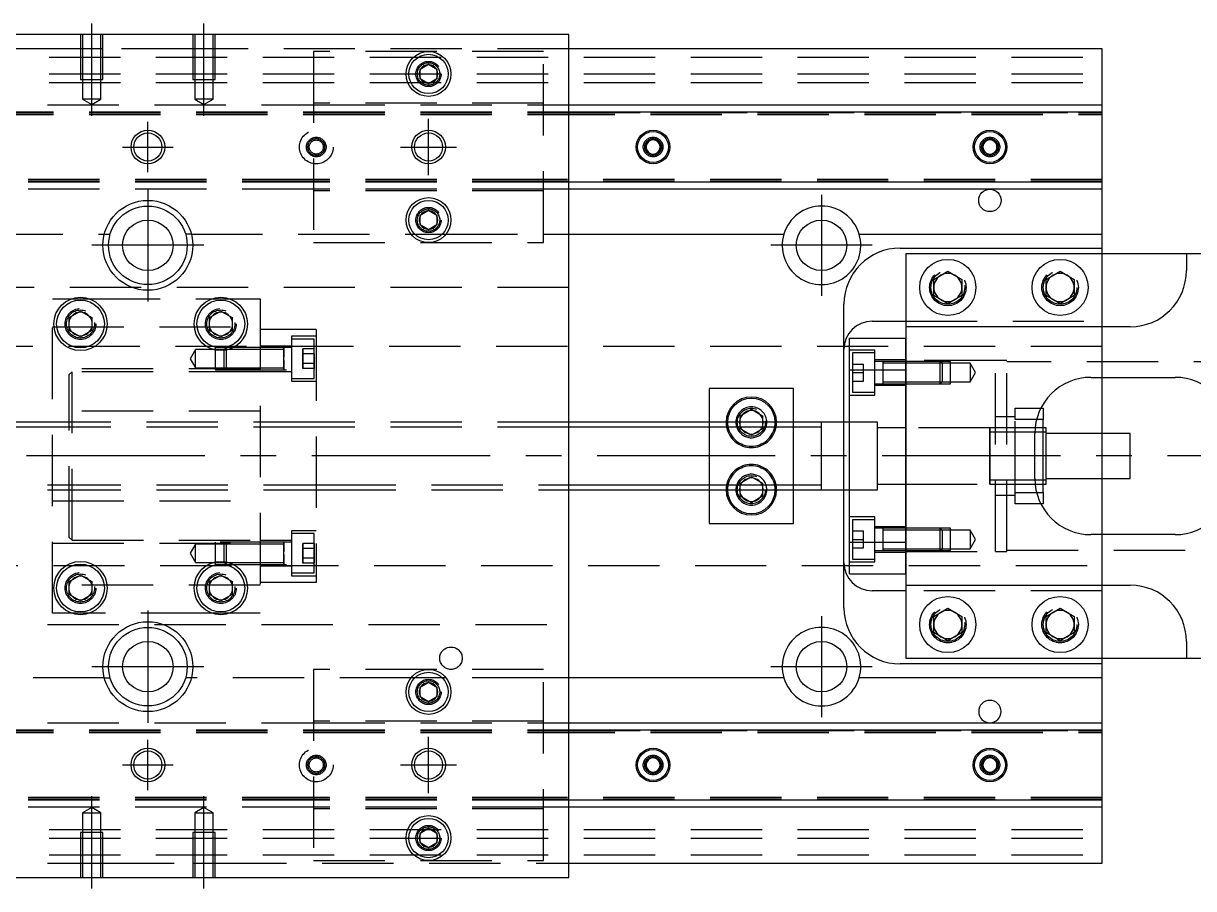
# Model space of a CAD drawing. Extents: x -10 to 549, y -277 to 77.
# Drawn here: x 147.8 to 356.3, y -77 to 77 of the extents above; entities that cross this region are included whole.
import ezdxf

# ---------------------------------------------------------------- set-up
doc = ezdxf.new("R2010")
doc.units = 0
doc.linetypes.add('CENTER', pattern=[50.8, 31.75, -6.35, 6.35, -6.35])
doc.linetypes.add('DASHED', pattern=[19.05, 12.7, -6.35])
doc.layers.get('0').update_dxf_attribs({"linetype": 'CONTINUOUS'})
doc.layers.add('CENTER', color=1, linetype='CENTER')

msp = doc.modelspace()

# ---------------------------------------------------------------- linework, layer by layer
at = {"color": 7, "linetype": 'CONTINUOUS'}
for p, q in [((245, 75), (95, 75)), ((245, -75), (245, 75)), ((340, 72.5), (245, 72.5)), ((340, 62.5), (340, 72.5)), ((218.5, 68.866026), (220, 69.73205)), ((218.5, 67.133974), (218.5, 68.866026)), ((220, 69.73205), (221.5, 68.866026)), ((221.5, 68.866026), (221.5, 67.133974)), ((220, 66.26795), (218.5, 67.133974)), ((221.5, 67.133974), (220, 66.26795)), ((245, 62.5), (340, 62.5)), ((245, 61.247728), (340, 61.247728)), ((340, 61.247728), (340, 62.5)), ((340, 48.752272), (340, 61.247728)), ((258.75, 55.721688), (260, 56.443376)), ((260, 56.443376), (261.25, 55.721688)), ((318.75, 55.721688), (320, 56.443376)), ((320, 56.443376), (321.25, 55.721688)), ((258.75, 54.278312), (258.75, 55.721688)), ((260, 53.556624), (258.75, 54.278312)), ((261.25, 54.278312), (260, 53.556624)), ((261.25, 55.721688), (261.25, 54.278312)), ((318.75, 54.278312), (318.75, 55.721688)), ((320, 53.556624), (318.75, 54.278312)), ((321.25, 54.278312), (320, 53.556624)), ((321.25, 55.721688), (321.25, 54.278312)), ((340, 48.752272), (245, 48.752272)), ((340, 47.5), (340, 48.752272)), ((340, 47.5), (245, 47.5)), ((340, 39.5), (340, 47.5)), ((218.5, 42.866026), (220, 43.73205)), ((218.5, 41.133974), (218.5, 42.866026)), ((220, 43.73205), (221.5, 42.866026)), ((221.5, 42.866026), (221.5, 41.133974)), ((220, 40.26795), (218.5, 41.133974)), ((221.5, 41.133974), (220, 40.26795)), ((162.254033, 39.5), (163.291796, 39.5)), ((177.745967, 39.5), (176.708204, 39.5)), ((245, 39.5), (283.291796, 39.5)), ((296.708204, 39.5), (340, 39.5)), ((340, 37), (340, 39.5)), ((304, 37), (340, 37)), ((305, 36), (305, 23)), ((355, 36), (305, 36)), ((340, 36), (340, 37)), ((355, 36), (355, 33)), ((369, 36), (355, 36)), ((310, 31.443376), (312.5, 32.886752)), ((310, 28.556624), (310, 31.443376)), ((312.5, 32.886752), (315, 31.443376)), ((315, 31.443376), (315, 28.556624)), ((330, 31.443376), (332.5, 32.886752)), ((330, 28.556624), (330, 31.443376)), ((332.5, 32.886752), (335, 31.443376)), ((335, 31.443376), (335, 28.556624)), ((312.5, 27.113248), (310, 28.556624)), ((315, 28.556624), (312.5, 27.113248)), ((332.5, 27.113248), (330, 28.556624)), ((335, 28.556624), (332.5, 27.113248)), ((156, 24.6547), (158, 25.809402)), ((158, 25.809402), (160, 24.6547)), ((181, 24.6547), (183, 25.809402)), ((183, 25.809402), (185, 24.6547)), ((294, 6), (294, 27)), ((156, 22.3453), (156, 24.6547)), ((160, 24.6547), (160, 22.3453)), ((181, 22.3453), (181, 24.6547)), ((185, 24.6547), (185, 22.3453)), ((299, 24), (305, 24)), ((305, 23), (305, 15.32971)), ((345, 23), (305, 23)), ((158, 21.190598), (156, 22.3453)), ((160, 22.3453), (158, 21.190598)), ((183, 21.190598), (181, 22.3453)), ((185, 22.3453), (183, 21.190598)), ((295, 21), (305, 21)), ((295, 15.32971), (295, 21)), ((295, 15.32971), (305, 15.32971)), ((295, -15.32971), (295, 15.32971)), ((305, -15.32971), (305, 15.32971)), ((305, 15.32971), (305, -15.32971)), ((338, 14), (353, 14)), ((340, 4), (340, 14)), ((285, 12), (270, 12)), ((270, 12), (270, 6)), ((285, 6), (285, 12)), ((329.069714, 8.5), (329.5, 8.5)), ((329.5, 8.5), (329.5, 6.5)), ((275.5, 7.1547), (277.5, 8.309402)), ((275.5, 6), (275.5, 7.1547)), ((277.5, 8.309402), (279.5, 7.1547)), ((279.5, 7.1547), (279.5, 6)), ((329.5, 6.5), (328.317542, 6.5)), ((329.5, -6.5), (329.5, 6.5)), ((290, 6), (245, 6)), ((290, 6), (289.995, 6)), ((290, -6.000006), (290, 6.000006)), ((295, 6), (290, 6)), ((290.005, 6), (290, 6)), ((320, -5.000006), (320, 5.000006)), ((329.5, 4.25), (328.003126, 4.25)), ((330, 5), (329.5, 5)), ((330, 4.25), (329.5, 4.25)), ((330, 0), (330, 5)), ((328, -4), (328, 4)), ((345, 4), (330, 4)), ((345, 0), (345, 4)), ((330, -5), (330, 0)), ((345, -4), (345, 0)), ((330, -4), (345, -4)), ((340, -14), (340, -4)), ((245, -6), (290, -6)), ((270, -6), (270, -12)), ((275.5, -7.1547), (275.5, -6)), ((279.5, -6), (279.5, -7.1547)), ((285, -12), (285, -6)), ((289.995, -6), (290, -6)), ((290, -6), (295, -6)), ((290, -6), (290.005, -6)), ((294, -27), (294, -6)), ((328.003126, -4.25), (329.5, -4.25)), ((329.5, -4.25), (330, -4.25)), ((329.5, -5), (330, -5)), ((277.5, -8.309402), (275.5, -7.1547)), ((279.5, -7.1547), (277.5, -8.309402)), ((328.317542, -6.5), (329.5, -6.5)), ((329.5, -6.5), (329.5, -8.5)), ((329.5, -8.5), (329.069714, -8.5)), ((270, -12), (285, -12)), ((353, -14), (338, -14)), ((295, -15.32971), (305, -15.32971)), ((295, -21), (295, -15.32971)), ((305, -15.32971), (305, -23)), ((156, -22.3453), (158, -21.190598)), ((156, -24.6547), (156, -22.3453)), ((158, -21.190598), (160, -22.3453)), ((160, -22.3453), (160, -24.6547)), ((181, -22.3453), (183, -21.190598)), ((181, -24.6547), (181, -22.3453)), ((183, -21.190598), (185, -22.3453)), ((185, -22.3453), (185, -24.6547)), ((295, -21), (305, -21)), ((158, -25.809402), (156, -24.6547)), ((160, -24.6547), (158, -25.809402)), ((183, -25.809402), (181, -24.6547)), ((185, -24.6547), (183, -25.809402)), ((305, -24), (299, -24)), ((305, -23), (345, -23)), ((305, -23), (305, -36)), ((310, -28.556624), (312.5, -27.113248)), ((310, -31.443376), (310, -28.556624)), ((312.5, -27.113248), (315, -28.556624)), ((315, -28.556624), (315, -31.443376)), ((330, -28.556624), (332.5, -27.113248)), ((330, -31.443376), (330, -28.556624)), ((332.5, -27.113248), (335, -28.556624)), ((335, -28.556624), (335, -31.443376)), ((312.5, -32.886752), (310, -31.443376)), ((315, -31.443376), (312.5, -32.886752)), ((332.5, -32.886752), (330, -31.443376)), ((335, -31.443376), (332.5, -32.886752)), ((355, -33), (355, -36)), ((340, -37), (304, -37)), ((305, -36), (355, -36)), ((340, -37), (340, -36)), ((340, -39.5), (340, -37)), ((355, -36), (369, -36)), ((162.254033, -39.5), (163.291796, -39.5)), ((177.745967, -39.5), (176.708204, -39.5)), ((283.291796, -39.5), (245, -39.5)), ((340, -39.5), (296.708204, -39.5)), ((340, -47.5), (340, -39.5)), ((218.5, -41.133974), (220, -40.26795)), ((218.5, -42.866026), (218.5, -41.133974)), ((220, -40.26795), (221.5, -41.133974)), ((221.5, -41.133974), (221.5, -42.866026)), ((220, -43.73205), (218.5, -42.866026)), ((221.5, -42.866026), (220, -43.73205)), ((245, -47.5), (340, -47.5)), ((340, -48.752272), (340, -47.5)), ((245, -48.752272), (340, -48.752272)), ((340, -61.247728), (340, -48.752272)), ((258.75, -54.278312), (260, -53.556624)), ((260, -53.556624), (261.25, -54.278312)), ((318.75, -54.278312), (320, -53.556624)), ((320, -53.556624), (321.25, -54.278312)), ((258.75, -55.721688), (258.75, -54.278312)), ((260, -56.443376), (258.75, -55.721688)), ((261.25, -55.721688), (260, -56.443376)), ((261.25, -54.278312), (261.25, -55.721688)), ((318.75, -55.721688), (318.75, -54.278312)), ((320, -56.443376), (318.75, -55.721688)), ((321.25, -55.721688), (320, -56.443376)), ((321.25, -54.278312), (321.25, -55.721688)), ((340, -61.247728), (245, -61.247728)), ((340, -62.5), (245, -62.5)), ((340, -62.5), (340, -61.247728)), ((340, -72.5), (340, -62.5)), ((218.5, -67.133974), (220, -66.26795)), ((220, -66.26795), (221.5, -67.133974)), ((218.5, -68.866026), (218.5, -67.133974)), ((221.5, -67.133974), (221.5, -68.866026)), ((220, -69.73205), (218.5, -68.866026)), ((221.5, -68.866026), (220, -69.73205)), ((245, -72.5), (340, -72.5)), ((95, -75), (245, -75))]:
    msp.add_line(p, q, dxfattribs=at)
at = {"color": 3, "linetype": 'DASHED'}
for p, q in [((158.000006, 75), (158.000006, 67)), ((158.35, 75), (158.35, 67)), ((161.65, 67), (161.65, 75)), ((161.999994, 67), (161.999994, 75)), ((178.000006, 75), (178.000006, 67)), ((178.35, 75), (178.35, 67)), ((181.65, 67), (181.65, 75)), ((181.999994, 67), (181.999994, 75)), ((0, 71), (340, 71)), ((158.000006, 72.5), (95, 72.5)), ((161.999994, 72.5), (158.000006, 72.5)), ((178.000006, 72.5), (161.999994, 72.5)), ((181.999994, 72.5), (178.000006, 72.5)), ((245, 72.5), (181.999994, 72.5)), ((199.5, 72), (199.5, 38)), ((240.5, 72), (199.5, 72)), ((240.5, 38), (240.5, 72)), ((0, 68), (340, 68)), ((158.000006, 67), (161.999994, 67)), ((158.35, 67), (158.35, 63.5)), ((161.65, 63.5), (161.65, 67)), ((178.000006, 67), (181.999994, 67)), ((178.35, 67), (178.35, 63.5)), ((181.65, 63.5), (181.65, 67)), ((221.973226, 68.326156), (222, 68)), ((0, 66.5), (340, 66.5)), ((161.65, 63.5), (158.35, 63.5)), ((158.35, 63.5), (160, 62.547372)), ((160, 62.547372), (161.65, 63.5)), ((181.65, 63.5), (178.35, 63.5)), ((178.35, 63.5), (180, 62.547372)), ((180, 62.547372), (181.65, 63.5)), ((240.5, 62.8), (199.5, 62.8)), ((95, 62.5), (199.5, 62.5)), ((140.5, 61.247728), (199.5, 61.247728)), ((140.5, 61.1147), (199.5, 61.1147)), ((140.5, 61.1), (199.5, 61.1)), ((140.5, 60.8), (199.5, 60.8)), ((199.5, 62.5), (240.5, 62.5)), ((199.5, 61.247728), (240.5, 61.247728)), ((199.5, 61.1147), (240.5, 61.1147)), ((199.5, 61.1), (240.5, 61.1)), ((199.5, 60.8), (240.5, 60.8)), ((240.5, 62.5), (245, 62.5)), ((240.5, 61.247728), (245, 61.247728)), ((240.5, 61.1147), (245, 61.1147)), ((240.5, 61.1), (340, 61.1)), ((240.5, 60.8), (340, 60.8)), ((245, 61.1147), (340, 61.1147)), ((261.477374, 55.25955), (261.5, 55)), ((321.477374, 55.25955), (321.5, 55)), ((199.5, 49.2), (140.5, 49.2)), ((199.5, 48.9), (140.5, 48.9)), ((199.5, 48.8853), (140.5, 48.8853)), ((199.5, 48.752272), (140.5, 48.752272)), ((240.5, 49.2), (199.5, 49.2)), ((240.5, 48.9), (199.5, 48.9)), ((240.5, 48.8853), (199.5, 48.8853)), ((240.5, 48.752272), (199.5, 48.752272)), ((340, 49.2), (240.5, 49.2)), ((340, 48.9), (240.5, 48.9)), ((245, 48.8853), (240.5, 48.8853)), ((245, 48.752272), (240.5, 48.752272)), ((340, 48.8853), (245, 48.8853)), ((199.5, 47.5), (95, 47.5)), ((240.5, 47.5), (199.5, 47.5)), ((240.5, 47.2), (199.5, 47.2)), ((245, 47.5), (240.5, 47.5)), ((221.973226, 42.326156), (222, 42)), ((123.122498, 39.5), (162.254033, 39.5)), ((177.745967, 39.5), (216.877502, 39.5)), ((199.5, 38), (240.5, 38)), ((216.877502, 39.5), (217.55051, 39.5)), ((217.55051, 39.5), (222.44949, 39.5)), ((222.44949, 39.5), (223.122498, 39.5)), ((223.122498, 39.5), (240.5, 39.5)), ((240.5, 39.5), (245, 39.5)), ((340, 24), (340, 36)), ((245, 30), (95, 30)), ((315.477798, 30.364306), (315.5, 30)), ((329.5, 30), (329.520026, 30.346056)), ((153, 28), (156.47931, 28)), ((153, -28), (153, 28)), ((156.47931, 28), (159.52069, 28)), ((159.52069, 28), (181.47931, 28)), ((181.47931, 28), (184.52069, 28)), ((184.52069, 28), (190, 28)), ((190, 28), (190, -28)), ((153, 23), (190, 23)), ((160.483582, 23.786038), (160.5, 23.5)), ((185.483582, 23.786038), (185.5, 23.5)), ((305, 24), (340, 24)), ((340, 23), (340, 24)), ((340, 14), (340, 23)), ((200, 22.5), (190, 22.5)), ((195.6, 21.320508), (195.6, 13.320508)), ((200, 21.320508), (195.6, 21.320508)), ((200, 22.5), (200, -22.5)), ((305, 15.32971), (305, 21)), ((340, 19.5), (76.969694, 19.5)), ((178.5, 18.970508), (177.547372, 17.320508)), ((178.5, 15.670508), (178.5, 18.970508)), ((182, 18.970508), (178.5, 18.970508)), ((182, 19.320508), (182, 15.320512)), ((195.6, 19.320508), (182, 19.320508)), ((183.59998, 18.970508), (182, 18.970508)), ((183.95, 19.320508), (183.6, 18.970508)), ((183.6, 15.670508), (183.6, 18.970508)), ((190, 18.970508), (183.6, 18.970508)), ((183.95, 19.320508), (183.95, 15.320508)), ((195.6, 19.570508), (190, 19.570508)), ((194.2, 18.970508), (190.00002, 18.970508)), ((194.2, 19.317772), (194.2, 19.320512)), ((194.2, 19.317772), (194.2, 19.320512)), ((194.2, 17.558724), (194.2, 19.320512)), ((194.2, 17.546922), (194.2, 19.320512)), ((194.2, 19.320508), (194.2, 18.735832)), ((194.2, 19.316952), (194.2, 19.320508)), ((194.2, 19.320508), (194.2, 18.735832)), ((194.2, 17.558724), (194.2, 19.317772)), ((194.2, 17.546922), (194.2, 19.317772)), ((194.2, 18.735834), (194.2, 19.316952)), ((194.2, 18.602798), (194.2, 18.970508)), ((194.2, 18.602798), (194.2, 18.970508)), ((199.6, 20.820508), (195.6, 20.820508)), ((197.6, 18.186534), (197.6, 19.052558)), ((197.6, 19.052558), (197.6, 18.186534)), ((199.6, 19.052558), (197.6, 19.052558)), ((199.6, 17.320508), (199.6, 20.820508)), ((199.6, 13.820508), (199.6, 20.820508)), ((299.5, 18.849242), (295, 18.849242)), ((299.5, 10.849242), (299.5, 18.849242)), ((177.547372, 17.320508), (178.5, 15.670508)), ((194.2, 15.905184), (194.2, 18.735834)), ((194.2, 18.735832), (194.2, 17.565218)), ((194.2, 16.038218), (194.2, 18.602798)), ((194.2, 17.453552), (194.2, 18.602798)), ((194.2, 15.905446), (194.2, 17.460554)), ((194.2, 15.320502), (194.2, 17.460554)), ((194.2, 15.320502), (194.2, 17.180462)), ((194.2, 17.101092), (194.2, 15.90545)), ((199.6, 18.186534), (197.6, 18.186534)), ((197.6, 16.454482), (197.6, 18.186534)), ((197.6, 18.186534), (197.6, 16.454482)), ((199.6, 16.454482), (199.6, 18.186534)), ((199.6, 18.186534), (199.6, 16.454482)), ((199.6, 13.820508), (199.6, 17.320508)), ((295.5, 18.349242), (295.5, 11.349242)), ((299.5, 18.349242), (295.5, 18.349242)), ((305, 17.099242), (299.5, 17.099242)), ((300.9, 16.849242), (299.5, 16.849242)), ((300.9, 16.849242), (300.895, 16.849242)), ((300.9, 16.849248), (300.9, 12.849238)), ((300.9, 16.849248), (300.9, 12.849238)), ((300.9, 16.849242), (300.9, 16.63278)), ((300.905, 16.849242), (300.9, 16.849242)), ((305, 16.849242), (300.9, 16.849242)), ((321, 17), (305, 17)), ((311.15, 16.849242), (305, 16.849242)), ((311.150006, 16.849238), (305, 16.849238)), ((311.15, 12.849242), (311.15, 16.849242)), ((311.5, 16.499242), (311.15, 16.849242)), ((313, 16.849238), (311.150006, 16.849238)), ((313, 12.849248), (313, 16.849238)), ((321, -17), (321, 17)), ((323, 17), (321, 17)), ((323, -17), (323, 17)), ((369, 16.75), (323, 16.75)), ((190, 15.5), (153, 15.5)), ((156.5, 15), (156, 14.5)), ((156.5, -15), (156.5, 15)), ((190, 15), (156.5, 15)), ((178.5, 15.670508), (182, 15.670508)), ((182, 15.670508), (183.59998, 15.670508)), ((182, 15.320512), (195.6, 15.320512)), ((183.6, 15.670508), (184.430456, 15.670508)), ((183.6, 15.670508), (183.95, 15.320508)), ((184.430456, 15.670508), (190, 15.670508)), ((190, 15.070508), (195.6, 15.070508)), ((190.00002, 15.670508), (194.2, 15.670508)), ((194.2, 15.670508), (194.2, 16.038218)), ((194.2, 15.670508), (194.2, 16.038218)), ((194.2, 15.90545), (194.2, 15.320508)), ((194.2, 15.323244), (194.2, 15.905446)), ((194.2, 15.320508), (194.2, 15.905184)), ((199.6, 16.454482), (197.6, 16.454482)), ((197.6, 15.588458), (197.6, 16.454482)), ((197.6, 16.454482), (197.6, 15.588458)), ((199.6, 15.588458), (197.6, 15.588458)), ((199.6, 15.588458), (199.6, 16.454482)), ((199.6, 16.454482), (199.6, 15.588458)), ((295.5, 16.349242), (297.5, 16.349242)), ((295.5, 14.849242), (297.5, 14.849242)), ((297.5, 14.849242), (297.5, 16.349242)), ((297.5, 13.349242), (297.5, 14.849242)), ((300.9, 16.63278), (300.9, 13.065704)), ((305, 16.499242), (300.9, 16.499242)), ((311.5, 16.499242), (305, 16.499242)), ((311.5, 16.499242), (311.5, 13.199242)), ((313, 16.499242), (311.5, 16.499242)), ((316.5, 16.499242), (313, 16.499242)), ((316.5, 16.499242), (316.5, 13.199242)), ((317.452628, 14.849242), (316.5, 16.499242)), ((316.5, 13.199242), (317.452628, 14.849242)), ((156, -14.5), (156, 14.5)), ((195.6, 13.820508), (199.6, 13.820508)), ((195.6, 13.320508), (200, 13.320508)), ((295.5, 13.349242), (297.5, 13.349242)), ((299.5, 12.849242), (300.9, 12.849242)), ((299.5, 12.599242), (305, 12.599242)), ((300.895, 12.849242), (300.9, 12.849242)), ((300.9, 13.199242), (305, 13.199242)), ((300.9, 13.065704), (300.9, 12.849242)), ((300.9, 12.849242), (300.905, 12.849242)), ((300.9, 12.849242), (305, 12.849242)), ((305, 13.199242), (311.5, 13.199242)), ((305, 12.849248), (311.150006, 12.849248)), ((305, 12.849242), (311.15, 12.849242)), ((311.15, 12.849242), (311.5, 13.199242)), ((311.150006, 12.849248), (313, 12.849248)), ((311.5, 13.199242), (313, 13.199242)), ((313, 13.199242), (316.5, 13.199242)), ((295, 10.849242), (299.5, 10.849242)), ((295.5, 11.349242), (299.5, 11.349242)), ((324.5, 8.5), (329.069714, 8.5)), ((324.5, 6.5), (324.5, 8.5)), ((190, 8), (153, 8)), ((279.983582, 6.286038), (280, 6)), ((324.5, 7), (321, 7)), ((328.317542, 6.5), (324.5, 6.5)), ((324.5, -6.5), (324.5, 6.5)), ((152.5, 6), (95, 6)), ((152.5, 5.125), (95, 5.125)), ((201.5, 6), (152.5, 6)), ((201.5, 5.125), (152.5, 5.125)), ((245, 6), (201.5, 6)), ((245, 5.125), (201.5, 5.125)), ((270, 6), (270, 5.125)), ((270, 5.125), (270, -5.125)), ((275.5, 5.125), (275.5, 6)), ((275.5, 4.8453), (275.5, 5.125)), ((277.5, 3.690598), (275.5, 4.8453)), ((279.5, 4.8453), (277.5, 3.690598)), ((279.5, 6), (279.5, 5.125)), ((279.5, 5.125), (279.5, 4.8453)), ((285, 5.125), (285, 6)), ((285, -5.125), (285, 5.125)), ((294, -6), (294, 6)), ((300, 6), (295, 6)), ((300, 0), (300, 6)), ((305, 5), (300, 5)), ((320.005, 5), (305, 5)), ((324.5, 5), (319.995, 5)), ((320, 4.43509), (320, 5)), ((320, 5), (320, 4.435078)), ((320, 4.435078), (320, -4.435962)), ((324.5, 4.25), (320, 4.25)), ((328.050126, 5), (324.5, 5)), ((328.003126, 4.25), (324.5, 4.25)), ((329.5, 5), (328.050126, 5)), ((340, -4), (340, 4)), ((300, -6), (300, 0)), ((275.5, -4.8453), (277.5, -3.690598)), ((277.5, -3.690598), (279.5, -4.8453)), ((95, -5.125), (152.5, -5.125)), ((95, -6), (152.5, -6)), ((152.5, -5.125), (201.5, -5.125)), ((152.5, -6), (201.5, -6)), ((201.5, -5.125), (245, -5.125)), ((201.5, -6), (245, -6)), ((270, -5.125), (270, -6)), ((275, -6), (275.018502, -5.696412)), ((275.5, -5.125), (275.5, -4.8453)), ((275.5, -6), (275.5, -5.125)), ((279.5, -4.8453), (279.5, -5.125)), ((279.5, -5.125), (279.5, -6)), ((285, -6), (285, -5.125)), ((290, -6), (290, -5.999164)), ((295, -6), (300, -6)), ((300, -5), (305, -5)), ((305, -5), (320.005, -5)), ((319.995, -5), (324.5, -5)), ((320, -4.25), (324.5, -4.25)), ((320, -4.998998), (320, -4.435962)), ((320, -4.435962), (320, -5)), ((320, -5), (320, -4.998998)), ((324.5, -4.25), (328.003126, -4.25)), ((324.5, -5), (328.050126, -5)), ((328.050126, -5), (329.5, -5)), ((153, -8), (190, -8)), ((321, -7), (324.5, -7)), ((324.5, -6.5), (328.317542, -6.5)), ((324.5, -8.5), (324.5, -6.5)), ((329.069714, -8.5), (324.5, -8.5)), ((299.5, -10.849242), (295, -10.849242)), ((295.5, -11.349242), (295.5, -18.349242)), ((299.5, -11.349242), (295.5, -11.349242)), ((299.5, -18.849242), (299.5, -10.849242)), ((156, -14.5), (156.5, -15)), ((195.6, -13.320508), (195.6, -21.320508)), ((200, -13.320508), (195.6, -13.320508)), ((195.6, -13.820508), (195.6, -20.820508)), ((195.6, -13.820508), (195.6, -17.320508)), ((199.6, -13.820508), (195.6, -13.820508)), ((199.6, -17.320508), (199.6, -13.820508)), ((199.6, -20.820508), (199.6, -13.820508)), ((295.5, -13.349242), (297.5, -13.349242)), ((297.5, -14.849242), (297.5, -13.349242)), ((305, -12.599242), (299.5, -12.599242)), ((300.9, -12.849242), (299.5, -12.849242)), ((300.9, -12.849242), (300.895, -12.849242)), ((300.9, -12.849238), (300.9, -16.849248)), ((300.9, -12.849242), (300.9, -13.065704)), ((305, -12.849242), (300.9, -12.849242)), ((300.905, -12.849242), (300.9, -12.849242)), ((300.9, -13.065704), (300.9, -16.63278)), ((305, -13.199242), (300.9, -13.199242)), ((311.15, -12.849242), (305, -12.849242)), ((311.150006, -12.849248), (305, -12.849248)), ((311.5, -13.199242), (305, -13.199242)), ((311.15, -16.849242), (311.15, -12.849242)), ((311.5, -13.199242), (311.15, -12.849242)), ((313, -12.849248), (311.150006, -12.849248)), ((311.5, -13.199242), (311.5, -16.499242)), ((313, -13.199242), (311.5, -13.199242)), ((313, -16.849238), (313, -12.849248)), ((316.5, -13.199242), (313, -13.199242)), ((316.5, -13.199242), (316.5, -16.499242)), ((317.452628, -14.849242), (316.5, -13.199242)), ((340, -23), (340, -14)), ((153, -15.5), (190, -15.5)), ((156.5, -15), (190, -15)), ((178.5, -15.670508), (177.547372, -17.320508)), ((178.5, -18.970508), (178.5, -15.670508)), ((182, -15.670508), (178.5, -15.670508)), ((182, -15.320508), (182, -19.320504)), ((195.6, -15.320508), (182, -15.320508)), ((183.59998, -15.670508), (182, -15.670508)), ((183.95, -15.320508), (183.6, -15.670508)), ((183.6, -18.970508), (183.6, -15.670508)), ((190, -15.670508), (183.6, -15.670508)), ((183.95, -15.320508), (183.95, -19.320508)), ((195.6, -15.070508), (190, -15.070508)), ((194.2, -15.670508), (190.00002, -15.670508)), ((194.2, -15.323244), (194.2, -15.320504)), ((194.2, -15.323244), (194.2, -15.320504)), ((194.2, -17.082292), (194.2, -15.320504)), ((194.2, -17.094094), (194.2, -15.320504)), ((194.2, -15.320508), (194.2, -15.905184)), ((194.2, -15.324064), (194.2, -15.320508)), ((194.2, -15.320508), (194.2, -15.905184)), ((194.2, -17.082292), (194.2, -15.323244)), ((194.2, -17.094094), (194.2, -15.323244)), ((194.2, -15.905182), (194.2, -15.324064)), ((194.2, -16.038218), (194.2, -15.670508)), ((194.2, -16.038218), (194.2, -15.670508)), ((194.2, -18.735832), (194.2, -15.905182)), ((194.2, -15.905184), (194.2, -17.075798)), ((194.2, -18.602798), (194.2, -16.038218)), ((194.2, -17.187464), (194.2, -16.038218)), ((195.6, -15.320508), (195.6, -17.320508)), ((195.6, -15.320508), (195.6, -19.320508)), ((197.6, -16.454482), (197.6, -15.588458)), ((197.6, -15.588458), (197.6, -16.454482)), ((199.6, -15.588458), (197.6, -15.588458)), ((199.6, -16.454482), (197.6, -16.454482)), ((197.6, -18.186534), (197.6, -16.454482)), ((197.6, -16.454482), (197.6, -18.186534)), ((199.6, -16.454482), (199.6, -15.588458)), ((199.6, -15.588458), (199.6, -16.454482)), ((199.6, -18.186534), (199.6, -16.454482)), ((199.6, -16.454482), (199.6, -18.186534)), ((295.5, -14.849242), (297.5, -14.849242)), ((295.5, -16.349242), (297.5, -16.349242)), ((297.5, -16.349242), (297.5, -14.849242)), ((300.9, -16.499242), (305, -16.499242)), ((300.9, -16.63278), (300.9, -16.849242)), ((305, -21), (305, -15.32971)), ((305, -16.499242), (311.5, -16.499242)), ((311.15, -16.849242), (311.5, -16.499242)), ((311.5, -16.499242), (313, -16.499242)), ((313, -16.499242), (316.5, -16.499242)), ((316.5, -16.499242), (317.452628, -14.849242)), ((177.547372, -17.320508), (178.5, -18.970508)), ((194.2, -18.73557), (194.2, -17.180462)), ((194.2, -19.320514), (194.2, -17.180462)), ((194.2, -19.320514), (194.2, -17.460554)), ((194.2, -17.539924), (194.2, -18.735566)), ((194.2, -18.970508), (194.2, -18.602798)), ((194.2, -18.970508), (194.2, -18.602798)), ((194.2, -18.735566), (194.2, -19.320508)), ((194.2, -19.317772), (194.2, -18.73557)), ((194.2, -19.320508), (194.2, -18.735832)), ((199.6, -18.186534), (197.6, -18.186534)), ((197.6, -19.052558), (197.6, -18.186534)), ((197.6, -18.186534), (197.6, -19.052558)), ((199.6, -20.820508), (199.6, -17.320508)), ((199.6, -19.052558), (199.6, -18.186534)), ((199.6, -18.186534), (199.6, -19.052558)), ((295.5, -18.349242), (299.5, -18.349242)), ((299.5, -16.849242), (300.9, -16.849242)), ((299.5, -17.099242), (305, -17.099242)), ((300.895, -16.849242), (300.9, -16.849242)), ((300.9, -16.849242), (305, -16.849242)), ((300.9, -16.849242), (300.905, -16.849242)), ((305, -16.849238), (311.150006, -16.849238)), ((305, -16.849242), (311.15, -16.849242)), ((305, -17), (321, -17)), ((311.150006, -16.849238), (313, -16.849238)), ((321, -17), (323, -17)), ((323, -16.75), (369, -16.75)), ((76.969694, -19.5), (340, -19.5)), ((178.5, -18.970508), (182, -18.970508)), ((182, -18.970508), (183.59998, -18.970508)), ((182, -19.320504), (195.6, -19.320504)), ((183.6, -18.970508), (184.430456, -18.970508)), ((183.6, -18.970508), (183.95, -19.320508)), ((184.430456, -18.970508), (190, -18.970508)), ((190, -19.570508), (195.6, -19.570508)), ((190.00002, -18.970508), (194.2, -18.970508)), ((195.6, -20.820508), (199.6, -20.820508)), ((199.6, -19.052558), (197.6, -19.052558)), ((295, -18.849242), (299.5, -18.849242)), ((200, -22.5), (190, -22.5)), ((195.6, -21.320508), (200, -21.320508)), ((190, -23), (153, -23)), ((160.483582, -23.213962), (160.5, -23.5)), ((185.483582, -23.213962), (185.5, -23.5)), ((340, -24), (305, -24)), ((340, -24), (340, -23)), ((340, -36), (340, -24)), ((156.47931, -28), (153, -28)), ((159.52069, -28), (156.47931, -28)), ((181.47931, -28), (159.52069, -28)), ((184.52069, -28), (181.47931, -28)), ((190, -28), (184.52069, -28)), ((95, -30), (245, -30)), ((315.477798, -29.635694), (315.5, -30)), ((329.5, -30), (329.520026, -29.653944)), ((162.254033, -39.5), (123.122498, -39.5)), ((216.877502, -39.5), (177.745967, -39.5)), ((199.5, -38), (199.5, -72)), ((240.5, -38), (199.5, -38)), ((217.55051, -39.5), (216.877502, -39.5)), ((222.44949, -39.5), (217.55051, -39.5)), ((223.122498, -39.5), (222.44949, -39.5)), ((240.5, -39.5), (223.122498, -39.5)), ((240.5, -72), (240.5, -38)), ((245, -39.5), (240.5, -39.5)), ((221.973226, -41.673844), (222, -42)), ((95, -47.5), (199.5, -47.5)), ((240.5, -47.2), (199.5, -47.2)), ((199.5, -47.5), (240.5, -47.5)), ((240.5, -47.5), (245, -47.5)), ((140.5, -48.752272), (199.5, -48.752272)), ((140.5, -48.8853), (199.5, -48.8853)), ((140.5, -48.9), (199.5, -48.9)), ((140.5, -49.2), (199.5, -49.2)), ((199.5, -48.752272), (240.5, -48.752272)), ((199.5, -48.8853), (240.5, -48.8853)), ((199.5, -48.9), (240.5, -48.9)), ((199.5, -49.2), (240.5, -49.2)), ((240.5, -48.752272), (245, -48.752272)), ((240.5, -48.8853), (245, -48.8853)), ((240.5, -48.9), (340, -48.9)), ((240.5, -49.2), (340, -49.2)), ((245, -48.8853), (340, -48.8853)), ((261.477374, -54.74045), (261.5, -55)), ((321.477374, -54.74045), (321.5, -55)), ((199.5, -62.5), (95, -62.5)), ((199.5, -60.8), (140.5, -60.8)), ((199.5, -61.1), (140.5, -61.1)), ((199.5, -61.1147), (140.5, -61.1147)), ((199.5, -61.247728), (140.5, -61.247728)), ((240.5, -60.8), (199.5, -60.8)), ((240.5, -61.1), (199.5, -61.1)), ((240.5, -61.1147), (199.5, -61.1147)), ((240.5, -61.247728), (199.5, -61.247728)), ((240.5, -62.5), (199.5, -62.5)), ((340, -60.8), (240.5, -60.8)), ((340, -61.1), (240.5, -61.1)), ((245, -61.1147), (240.5, -61.1147)), ((245, -61.247728), (240.5, -61.247728)), ((245, -62.5), (240.5, -62.5)), ((340, -61.1147), (245, -61.1147)), ((160, -62.547372), (158.35, -63.5)), ((158.35, -63.5), (160, -63.5)), ((158.35, -63.5), (158.35, -67)), ((161.65, -63.5), (160, -62.547372)), ((160, -63.5), (161.65, -63.5)), ((161.65, -67), (161.65, -63.5)), ((180, -62.547372), (178.35, -63.5)), ((178.35, -63.5), (180, -63.5)), ((178.35, -63.5), (178.35, -67)), ((181.65, -63.5), (180, -62.547372)), ((180, -63.5), (181.65, -63.5)), ((181.65, -67), (181.65, -63.5)), ((240.5, -62.8), (199.5, -62.8)), ((0, -66.5), (340, -66.5)), ((0, -68), (340, -68)), ((161.999994, -67), (158.000006, -67)), ((158.000006, -67), (158.000006, -75)), ((158.35, -67), (158.35, -75)), ((161.65, -75), (161.65, -67)), ((161.999994, -75), (161.999994, -67)), ((181.999994, -67), (178.000006, -67)), ((178.000006, -67), (178.000006, -75)), ((178.35, -67), (178.35, -75)), ((181.65, -75), (181.65, -67)), ((181.999994, -75), (181.999994, -67)), ((221.973226, -67.673844), (222, -68)), ((0, -71), (340, -71)), ((95, -72.5), (158.000006, -72.5)), ((158.000006, -72.5), (161.999994, -72.5)), ((161.999994, -72.5), (178.000006, -72.5)), ((178.000006, -72.5), (181.999994, -72.5)), ((181.999994, -72.5), (245, -72.5)), ((199.5, -72), (240.5, -72))]:
    msp.add_line(p, q, dxfattribs=at)
at = {"color": 3, "linetype": 'CONTINUOUS'}
for p, q in [((290, 5.125), (245, 5.125)), ((245, -5.125), (290, -5.125))]:
    msp.add_line(p, q, dxfattribs=at)
at = {"color": 7, "linetype": 'CONTINUOUS'}
for centre, radius in [((220, 68), 4), ((220, 68), 3.5), ((170, 55), 3), ((170, 55), 2.5), ((220, 55), 2.5), ((260, 55), 3), ((260, 55), 2.75), ((320, 55), 3), ((320, 55), 2.75), ((220, 42), 4), ((320, 45.5), 2), ((170, 37.5), 8), ((170, 37.5), 7), ((220, 42), 3.5), ((170, 37.5), 4.5), ((290, 37.5), 4.5), ((312.5, 30), 5), ((332.5, 30), 5), ((158, 23.5), 4.75), ((158, 23.5), 4.25), ((183, 23.5), 4.75), ((183, 23.5), 4.25), ((158, -23.5), 4.75), ((183, -23.5), 4.75), ((158, -23.5), 4.25), ((183, -23.5), 4.25), ((312.5, -30), 5), ((332.5, -30), 5), ((170, -37.5), 8), ((170, -37.5), 7), ((170, -37.5), 4.5), ((290, -37.5), 4.5), ((220, -42), 4), ((220, -42), 3.5), ((170, -55), 3), ((260, -55), 3), ((320, -55), 3), ((170, -55), 2.5), ((220, -55), 2.5), ((260, -55), 2.75), ((320, -55), 2.75), ((220, -68), 4), ((220, -68), 3.5)]:
    msp.add_circle(centre, radius, dxfattribs=at)
at = {"color": 3, "linetype": 'DASHED'}
for centre, radius in [((220, 68), 2.25), ((220, 68), 2), ((200, 55), 3), ((200, 55), 1.75), ((200, 55), 1.5), ((260, 55), 1.75), ((260, 55), 1.5), ((320, 55), 1.75), ((320, 55), 1.5), ((200, 55), 1.25), ((220, 42), 2.25), ((220, 42), 2), ((312.5, 30), 3.25), ((312.5, 30), 3), ((332.5, 30), 3.25), ((332.5, 30), 3), ((158, 23.5), 2.75), ((158, 23.5), 2.5), ((183, 23.5), 2.75), ((183, 23.5), 2.5), ((277.5, 6), 2.5), ((277.5, -6), 2.5), ((158, -23.5), 2.75), ((183, -23.5), 2.75), ((158, -23.5), 2.5), ((183, -23.5), 2.5), ((312.5, -30), 3.25), ((312.5, -30), 3), ((332.5, -30), 3.25), ((332.5, -30), 3), ((224, -36), 2), ((220, -42), 2.25), ((220, -42), 2), ((200, -55), 3), ((200, -55), 1.75), ((200, -55), 1.5), ((200, -55), 1.25), ((260, -55), 1.75), ((260, -55), 1.5), ((320, -55), 1.75), ((320, -55), 1.5), ((220, -68), 2.25), ((220, -68), 2)]:
    msp.add_circle(centre, radius, dxfattribs=at)
at = {"color": 3, "linetype": 'CONTINUOUS'}
for centre in [(220, 55), (220, -55)]:
    msp.add_circle(centre, 3, dxfattribs=at)
at = {"color": 7, "linetype": 'CONTINUOUS'}
for centre, radius, start, end in [((220, 68), 1.65, 144.619977, 155.380023), ((220, 68), 1.65, 95.380023, 144.619977), ((220, 68), 1.65, 84.619977, 95.380023), ((220, 68), 1.65, 35.380023, 84.619977), ((220, 68), 1.65, 24.619977, 35.380023), ((220, 68), 1.65, 155.380023, 180), ((220, 68), 1.65, 180, 204.619977), ((220, 68), 1.65, 204.619977, 215.380023), ((220, 68), 1.65, 215.380023, 264.619977), ((220, 68), 1.65, 275.380023, 324.619977), ((220, 68), 1.65, 324.619977, 335.380023), ((220, 68), 1.65, 335.380023, 24.619977), ((220, 68), 1.65, 264.619977, 275.380023), ((260, 55), 1.25, 120, 180), ((260, 55), 1.25, 180, 240), ((260, 55), 1.25, 60, 120), ((260, 55), 1.25, 0, 60), ((260, 55), 1.25, 300, 0), ((320, 55), 1.25, 120, 180), ((320, 55), 1.25, 180, 240), ((320, 55), 1.25, 60, 120), ((320, 55), 1.25, 0, 60), ((320, 55), 1.25, 300, 0), ((260, 55), 1.25, 240, 300), ((320, 55), 1.25, 240, 300), ((290, 37.5), 7, 16.60155, 163.39845), ((220, 42), 1.65, 155.380023, 180), ((220, 42), 1.65, 180, 204.619977), ((220, 42), 1.65, 144.619977, 155.380023), ((220, 42), 1.65, 95.380023, 144.619977), ((220, 42), 1.65, 84.619977, 95.380023), ((220, 42), 1.65, 35.380023, 84.619977), ((220, 42), 1.65, 24.619977, 35.380023), ((220, 42), 1.65, 335.380023, 24.619977), ((220, 42), 1.65, 204.619977, 215.380023), ((220, 42), 1.65, 215.380023, 264.619977), ((220, 42), 1.65, 264.619977, 275.380023), ((220, 42), 1.65, 275.380023, 324.619977), ((220, 42), 1.65, 324.619977, 335.380023), ((290, 37.5), 7, 163.39845, 16.60155), ((304, 27), 10, 90, 180), ((312.5, 30), 2.5, 120, 180), ((312.5, 30), 2.5, 60, 120), ((312.5, 30), 2.5, 0, 60), ((332.5, 30), 2.5, 120, 180), ((332.5, 30), 2.5, 60, 120), ((332.5, 30), 2.5, 0, 60), ((345, 33), 10, 270, 0), ((312.5, 30), 2.5, 180, 240), ((312.5, 30), 2.5, 300, 0), ((332.5, 30), 2.5, 180, 240), ((332.5, 30), 2.5, 300, 0), ((312.5, 30), 2.5, 240, 300), ((332.5, 30), 2.5, 240, 300), ((158, 23.5), 2.1, 102.24721, 137.75279), ((158, 23.5), 2.1, 77.75279, 102.24721), ((158, 23.5), 2.1, 42.24721, 77.75279), ((183, 23.5), 2.1, 102.24721, 137.75279), ((183, 23.5), 2.1, 77.75279, 102.24721), ((183, 23.5), 2.1, 42.24721, 77.75279), ((158, 23.5), 2.1, 162.24721, 180), ((158, 23.5), 2.1, 180, 197.75279), ((158, 23.5), 2.1, 137.75279, 162.24721), ((158, 23.5), 2.1, 17.75279, 42.24721), ((158, 23.5), 2.1, 342.24721, 17.75279), ((183, 23.5), 2.1, 162.24721, 180), ((183, 23.5), 2.1, 180, 197.75279), ((183, 23.5), 2.1, 137.75279, 162.24721), ((183, 23.5), 2.1, 17.75279, 42.24721), ((183, 23.5), 2.1, 342.24721, 17.75279), ((299, 19), 5, 90, 180), ((158, 23.5), 2.1, 197.75279, 222.24721), ((158, 23.5), 2.1, 222.24721, 257.75279), ((158, 23.5), 2.1, 257.75279, 282.24721), ((158, 23.5), 2.1, 282.24721, 317.75279), ((158, 23.5), 2.1, 317.75279, 342.24721), ((183, 23.5), 2.1, 197.75279, 222.24721), ((183, 23.5), 2.1, 222.24721, 257.75279), ((183, 23.5), 2.1, 257.75279, 282.24721), ((183, 23.5), 2.1, 282.24721, 317.75279), ((183, 23.5), 2.1, 317.75279, 342.24721), ((338, 4), 10, 90, 180), ((353, 4), 10, 0, 90), ((277.5, 6), 4.5, 0, 180), ((277.5, 6), 4.25, 0, 180), ((277.5, 6), 2.1, 162.24721, 180), ((277.5, 6), 2.1, 137.75279, 162.24721), ((277.5, 6), 2.1, 102.24721, 137.75279), ((277.5, 6), 2.1, 77.75279, 102.24721), ((277.5, 6), 2.1, 42.24721, 77.75279), ((277.5, 6), 2.1, 17.75279, 42.24721), ((277.5, 6), 2.1, 0, 17.75279), ((277.5, 6), 2.1, 180, 197.75279), ((277.5, 6), 2.1, 197.75279, 204.624318), ((277.5, 6), 2.1, 204.624318, 222.24721), ((277.5, 6), 2.1, 222.24721, 257.75279), ((277.5, 6), 2.1, 282.24721, 317.75279), ((277.5, 6), 2.1, 317.75279, 335.375682), ((277.5, 6), 2.1, 335.375682, 342.24721), ((277.5, 6), 2.1, 342.24721, 0), ((277.5, 6), 2.1, 257.75279, 282.24721), ((277.5, -6), 2.1, 102.24721, 137.75279), ((277.5, -6), 2.1, 77.75279, 102.24721), ((277.5, -6), 2.1, 42.24721, 77.75279), ((338, -4), 10, 180, 270), ((353, -4), 10, 270, 0), ((277.5, -6), 4.5, 180, 0), ((277.5, -6), 4.25, 180, 0), ((277.5, -6), 2.1, 162.24721, 180), ((277.5, -6), 2.1, 180, 197.75279), ((277.5, -6), 2.1, 155.375682, 162.24721), ((277.5, -6), 2.1, 137.75279, 155.375682), ((277.5, -6), 2.1, 24.624318, 42.24721), ((277.5, -6), 2.1, 17.75279, 24.624318), ((277.5, -6), 2.1, 0, 17.75279), ((277.5, -6), 2.1, 342.24721, 0), ((277.5, -6), 2.1, 197.75279, 222.24721), ((277.5, -6), 2.1, 222.24721, 257.75279), ((277.5, -6), 2.1, 257.75279, 282.24721), ((277.5, -6), 2.1, 282.24721, 317.75279), ((277.5, -6), 2.1, 317.75279, 342.24721), ((299, -19), 5, 180, 270), ((158, -23.5), 2.1, 162.24721, 180), ((158, -23.5), 2.1, 137.75279, 162.24721), ((158, -23.5), 2.1, 102.24721, 137.75279), ((158, -23.5), 2.1, 77.75279, 102.24721), ((158, -23.5), 2.1, 42.24721, 77.75279), ((158, -23.5), 2.1, 17.75279, 42.24721), ((158, -23.5), 2.1, 342.24721, 17.75279), ((183, -23.5), 2.1, 162.24721, 180), ((183, -23.5), 2.1, 137.75279, 162.24721), ((183, -23.5), 2.1, 102.24721, 137.75279), ((183, -23.5), 2.1, 42.24721, 77.75279), ((183, -23.5), 2.1, 17.75279, 42.24721), ((183, -23.5), 2.1, 342.24721, 17.75279), ((158, -23.5), 2.1, 180, 197.75279), ((158, -23.5), 2.1, 197.75279, 222.24721), ((158, -23.5), 2.1, 222.24721, 257.75279), ((158, -23.5), 2.1, 282.24721, 317.75279), ((158, -23.5), 2.1, 317.75279, 342.24721), ((183, -23.5), 2.1, 180, 197.75279), ((183, -23.5), 2.1, 197.75279, 222.24721), ((183, -23.5), 2.1, 222.24721, 257.75279), ((183, -23.5), 2.1, 282.24721, 317.75279), ((183, -23.5), 2.1, 317.75279, 342.24721), ((345, -33), 10, 0, 90), ((158, -23.5), 2.1, 257.75279, 282.24721), ((183, -23.5), 2.1, 257.75279, 282.24721), ((304, -27), 10, 180, 270), ((312.5, -30), 2.5, 120, 180), ((312.5, -30), 2.5, 60, 120), ((312.5, -30), 2.5, 0, 60), ((332.5, -30), 2.5, 120, 180), ((332.5, -30), 2.5, 60, 120), ((332.5, -30), 2.5, 0, 60), ((290, -37.5), 7, 343.39845, 196.60155), ((312.5, -30), 2.5, 180, 240), ((312.5, -30), 2.5, 300, 0), ((332.5, -30), 2.5, 180, 240), ((332.5, -30), 2.5, 300, 0), ((312.5, -30), 2.5, 240, 300), ((332.5, -30), 2.5, 240, 300), ((290, -37.5), 7, 196.60155, 343.39845), ((220, -42), 1.65, 155.380023, 180), ((220, -42), 1.65, 144.619977, 155.380023), ((220, -42), 1.65, 95.380023, 144.619977), ((220, -42), 1.65, 84.619977, 95.380023), ((220, -42), 1.65, 35.380023, 84.619977), ((220, -42), 1.65, 24.619977, 35.380023), ((220, -42), 1.65, 335.380023, 24.619977), ((220, -42), 1.65, 180, 204.619977), ((220, -42), 1.65, 204.619977, 215.380023), ((220, -42), 1.65, 215.380023, 264.619977), ((220, -42), 1.65, 264.619977, 275.380023), ((220, -42), 1.65, 275.380023, 324.619977), ((220, -42), 1.65, 324.619977, 335.380023), ((320, -45.5), 2, 90, 270), ((320, -45.5), 2, 270, 90), ((260, -55), 1.25, 120, 180), ((260, -55), 1.25, 60, 120), ((260, -55), 1.25, 0, 60), ((320, -55), 1.25, 120, 180), ((320, -55), 1.25, 60, 120), ((320, -55), 1.25, 0, 60), ((260, -55), 1.25, 180, 240), ((260, -55), 1.25, 240, 300), ((260, -55), 1.25, 300, 0), ((320, -55), 1.25, 180, 240), ((320, -55), 1.25, 240, 300), ((320, -55), 1.25, 300, 0), ((220, -68), 1.65, 95.380023, 144.619977), ((220, -68), 1.65, 84.619977, 95.380023), ((220, -68), 1.65, 35.380023, 84.619977), ((220, -68), 1.65, 155.380023, 180), ((220, -68), 1.65, 180, 204.619977), ((220, -68), 1.65, 144.619977, 155.380023), ((220, -68), 1.65, 204.619977, 215.380023), ((220, -68), 1.65, 24.619977, 35.380023), ((220, -68), 1.65, 324.619977, 335.380023), ((220, -68), 1.65, 335.380023, 24.619977), ((220, -68), 1.65, 215.380023, 264.619977), ((220, -68), 1.65, 264.619977, 275.380023), ((220, -68), 1.65, 275.380023, 324.619977)]:
    msp.add_arc(centre, radius, start, end, dxfattribs=at)
at = {"color": 3, "linetype": 'DASHED'}
for centre, radius, start, end in [((277.5, 6), 2.75, 0, 180), ((277.5, 6), 4.5, 180, 191.212271), ((277.5, 6), 4.5, 191.212271, 348.787729), ((277.5, 6), 4.25, 180, 191.881156), ((277.5, 6), 4.25, 191.881156, 348.118844), ((277.5, 6), 2.75, 180, 198.553005), ((277.5, 6), 2.75, 198.553005, 341.446995), ((277.5, 6), 2.75, 341.446995, 0), ((277.5, 6), 4.25, 348.118844, 0), ((277.5, 6), 4.5, 348.787729, 0), ((277.5, -6), 4.5, 11.212271, 168.787729), ((277.5, -6), 4.25, 11.881156, 168.118844), ((277.5, -6), 2.75, 18.553005, 161.446995), ((277.5, -6), 4.5, 168.787729, 180), ((277.5, -6), 4.25, 168.118844, 180), ((277.5, -6), 2.75, 161.446995, 180), ((277.5, -6), 2.75, 180, 0), ((277.5, -6), 2.75, 0, 18.553005), ((277.5, -6), 4.25, 0, 11.881156), ((277.5, -6), 4.5, 0, 11.212271), ((183, -23.5), 2.1, 77.75279, 102.24721)]:
    msp.add_arc(centre, radius, start, end, dxfattribs=at)
at = {"layer": 'CENTER', "color": 1, "linetype": 'CENTER'}
for p, q in [((160, 60.547372), (160, 77)), ((180, 60.547372), (180, 77)), ((170, 50.5), (170, 59.5)), ((220, 50), (220, 60)), ((165.5, 55), (174.5, 55)), ((215, 55), (225, 55)), ((170, 47.5), (170, 27.5)), ((290, 46.5), (290, 28.5)), ((180, 37.5), (160, 37.5)), ((299, 37.5), (281, 37.5)), ((383.361871, 0), (-10.32213, 0)), ((170, -27.5), (170, -47.5)), ((290, -28.5), (290, -46.5)), ((180, -37.5), (160, -37.5)), ((299, -37.5), (281, -37.5)), ((220, -60), (220, -50)), ((170, -59.5), (170, -50.5)), ((165.5, -55), (174.5, -55)), ((215, -55), (225, -55)), ((160, -77), (160, -60.547372)), ((180, -77), (180, -60.547372))]:
    msp.add_line(p, q, dxfattribs=at)

doc.saveas('drawing.dxf')
